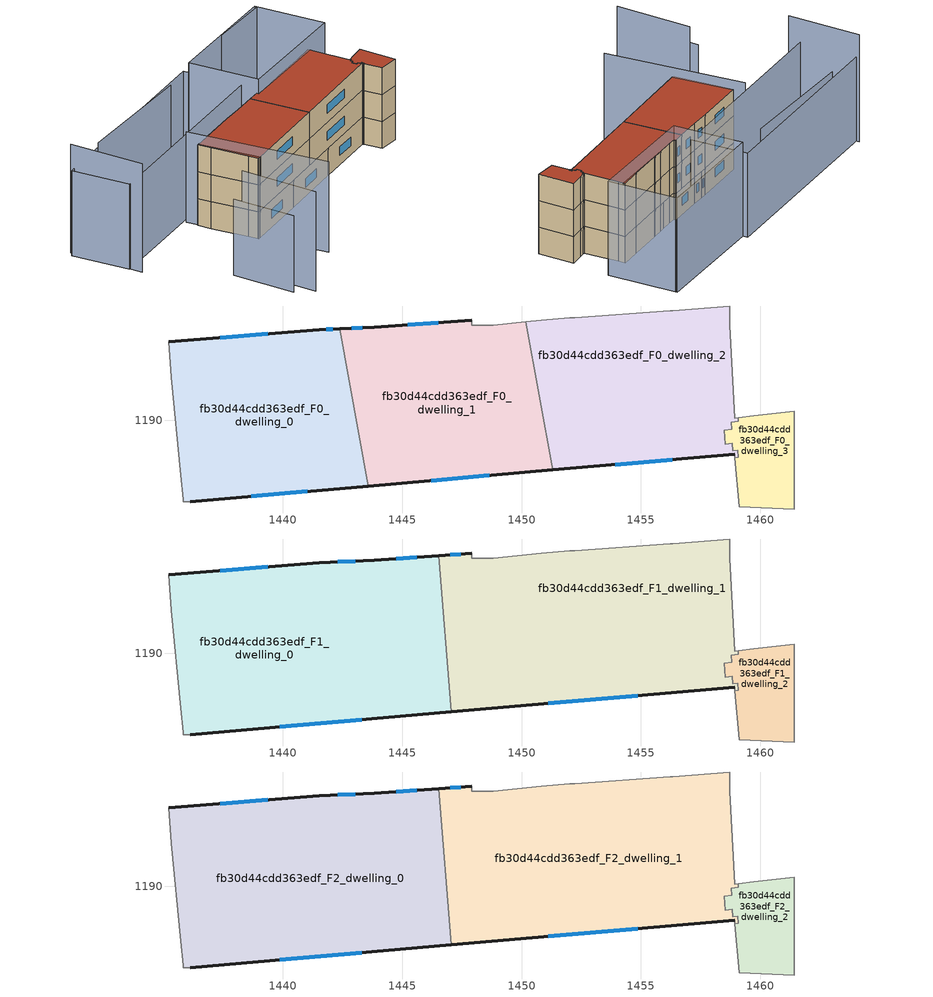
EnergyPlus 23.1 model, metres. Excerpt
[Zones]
fb30d44cdd363edf_F0_dwelling_0
 floor ground (EU_floor_Construction): 1442.39,1193.83 1443.57,1187.25 1436.11,1186.59 1435.81,1186.59 1435.81,1186.69 1435.71,1187.69 1435.31,1191.8 1435.21,1193.3 1441.52,1193.8 z0
 wall outside (EU_wall_Construction): 1442.39,1193.83 1441.52,1193.8 1435.21,1193.3 / 1436.11,1186.59 1443.57,1187.25 z0:3
 wall adiabatic (EU_wall_Construction): 1435.21,1193.3 1435.31,1191.8 1435.71,1187.69 1435.81,1186.69 1435.81,1186.59 1436.11,1186.59 z0:3
 wall to fb30d44cdd363edf_F0_dwelling_1 (EU_wall_Construction): 1443.57,1187.25 1442.39,1193.83 z0:3
 window (EU_Window_Construction): 1439.36,1193.63 1437.37,1193.47 / 1442.09,1193.82 1441.82,1193.81 / 1438.67,1186.82 1441.02,1187.02 z1.03:1.97
fb30d44cdd363edf_F0_dwelling_1
 floor ground (EU_floor_Construction): 1450.19,1194.13 1451.31,1187.92 1443.57,1187.25 1442.39,1193.83 1443.82,1193.9 1447.92,1194.2 1447.92,1194 1448.82,1193.99 z0
 wall outside (EU_wall_Construction): 1447.92,1194.2 1443.82,1193.9 1442.39,1193.83 / 1443.57,1187.25 1451.31,1187.92 z0:3
 wall adiabatic (EU_wall_Construction): 1450.19,1194.13 1448.82,1193.99 1447.92,1194 1447.92,1194.2 z0:3
 wall to fb30d44cdd363edf_F0_dwelling_2 (EU_wall_Construction): 1451.3,1187.92 1450.19,1194.13 z0:3
 window (EU_Window_Construction): 1446.52,1194.09 1445.23,1194 / 1446.22,1187.48 1448.66,1187.69 / 1443.33,1193.87 1442.88,1193.86 z1.03:1.97
fb30d44cdd363edf_F0_dwelling_2
 floor ground (EU_floor_Construction): 1458.73,1194.79 1458.73,1193.99 1458.93,1190.09 1459.08,1190.11 1459.09,1189.96 1458.79,1189.92 1458.8,1189.62 1458.51,1189.58 1458.53,1189 1458.83,1189.03 1458.85,1188.73 1459.07,1188.75 1459.09,1188.45 1458.94,1188.44 1458.93,1188.59 1451.31,1187.92 1450.19,1194.13 1450.82,1194.19 1452.03,1194.29 1452.23,1194.29 1456.23,1194.59 1456.33,1194.59 z0
 wall outside (EU_wall_Construction): 1451.31,1187.92 1458.93,1188.59 z0:3
 wall adiabatic (EU_wall_Construction): 1458.93,1188.59 1458.94,1188.44 / 1459.08,1190.11 1458.93,1190.09 1458.73,1193.99 1458.73,1194.79 1456.33,1194.59 1456.23,1194.59 1452.23,1194.29 1452.03,1194.29 1450.82,1194.19 1450.19,1194.13 / 1458.8,1189.62 1458.79,1189.92 / 1459.09,1188.45 1459.07,1188.75 z0:3
 wall to fb30d44cdd363edf_F0_dwelling_3 (EU_wall_Construction): 1458.79,1189.92 1459.09,1189.96 1459.08,1190.11 / 1458.5,1189.58 1458.8,1189.62 / 1459.07,1188.75 1458.85,1188.73 1458.83,1189.03 1458.53,1189 1458.51,1189.58 / 1458.94,1188.44 1459.09,1188.45 z0:3
 window (EU_Window_Construction): 1453.92,1188.15 1456.32,1188.36 z1.03:1.97
fb30d44cdd363edf_F0_dwelling_3
 floor ground (EU_floor_Construction): 1461.43,1190.39 1461.43,1186.29 1459.13,1186.39 1458.94,1188.44 1459.09,1188.45 1459.07,1188.75 1458.85,1188.73 1458.83,1189.03 1458.53,1189 1458.51,1189.58 1458.8,1189.62 1458.79,1189.92 1459.09,1189.96 1459.08,1190.11 1459.73,1190.19 z0
 wall adiabatic (EU_wall_Construction): 1458.94,1188.44 1459.13,1186.39 1461.43,1186.29 1461.43,1190.39 1459.73,1190.19 1459.08,1190.11 / 1458.79,1189.92 1458.8,1189.62 / 1459.07,1188.75 1459.09,1188.45 z0:3
fb30d44cdd363edf_F1_dwelling_0
 floor to fb30d44cdd363edf_F0_dwelling_0 (EU_floor_Construction): 1442.39,1193.83 1443.57,1187.25 1436.11,1186.59 1435.81,1186.59 1435.81,1186.69 1435.71,1187.69 1435.31,1191.8 1435.21,1193.3 1441.52,1193.8 z3
 floor to fb30d44cdd363edf_F0_dwelling_1 (EU_floor_Construction): 1446.54,1194.09 1447.05,1187.55 1443.57,1187.25 1442.39,1193.83 1443.82,1193.9 z3
 wall outside (EU_wall_Construction): 1446.54,1194.09 1443.82,1193.9 1441.52,1193.8 1435.21,1193.3 / 1436.11,1186.59 1447.05,1187.55 z3:6
 wall adiabatic (EU_wall_Construction): 1435.21,1193.3 1435.31,1191.8 1435.71,1187.69 1435.81,1186.69 1435.81,1186.59 1436.11,1186.59 z3:6
 wall to fb30d44cdd363edf_F1_dwelling_1 (EU_wall_Construction): 1447.05,1187.55 1446.54,1194.09 z3:6
 window (EU_Window_Construction): 1439.36,1193.63 1437.37,1193.47 / 1443.03,1193.86 1442.31,1193.83 / 1445.6,1194.03 1444.75,1193.96 / 1439.86,1186.92 1443.3,1187.22 z4.03:4.97
fb30d44cdd363edf_F1_dwelling_1
 floor to fb30d44cdd363edf_F0_dwelling_1 (EU_floor_Construction): 1450.19,1194.13 1451.3,1187.92 1447.05,1187.55 1446.54,1194.09 1447.92,1194.2 1447.92,1194 1448.82,1193.99 z3
 floor to fb30d44cdd363edf_F0_dwelling_2 (EU_floor_Construction): 1458.73,1194.79 1458.73,1193.99 1458.93,1190.09 1459.08,1190.11 1459.09,1189.96 1458.79,1189.92 1458.8,1189.62 1458.5,1189.58 1458.53,1189 1458.83,1189.03 1458.85,1188.73 1459.07,1188.75 1459.09,1188.45 1458.94,1188.44 1458.93,1188.59 1451.3,1187.92 1450.19,1194.13 1450.82,1194.19 1452.03,1194.29 1452.23,1194.29 1456.23,1194.59 1456.33,1194.59 z3
 wall outside (EU_wall_Construction): 1447.05,1187.55 1458.93,1188.59 / 1447.92,1194.2 1446.54,1194.09 z3:6
 wall adiabatic (EU_wall_Construction): 1458.93,1188.59 1458.94,1188.44 / 1459.08,1190.11 1458.93,1190.09 1458.73,1193.99 1458.73,1194.79 1456.33,1194.59 1456.23,1194.59 1452.23,1194.29 1452.03,1194.29 1450.82,1194.19 1448.82,1193.99 1447.92,1194 1447.92,1194.2 / 1458.8,1189.62 1458.79,1189.92 / 1459.09,1188.45 1459.07,1188.75 z3:6
 wall to fb30d44cdd363edf_F1_dwelling_2 (EU_wall_Construction): 1458.79,1189.92 1459.09,1189.96 1459.08,1190.11 / 1458.5,1189.58 1458.8,1189.62 / 1459.07,1188.75 1458.85,1188.73 1458.83,1189.03 1458.53,1189 1458.51,1189.58 / 1458.94,1188.44 1459.09,1188.45 z3:6
 window (EU_Window_Construction): 1451.12,1187.91 1454.86,1188.23 / 1447.45,1194.16 1447.01,1194.13 z4.03:4.97
fb30d44cdd363edf_F1_dwelling_2
 floor to fb30d44cdd363edf_F0_dwelling_3 (EU_floor_Construction): 1461.43,1190.39 1461.43,1186.29 1459.13,1186.39 1458.94,1188.44 1459.09,1188.45 1459.07,1188.75 1458.85,1188.73 1458.83,1189.03 1458.53,1189 1458.5,1189.58 1458.8,1189.62 1458.79,1189.92 1459.09,1189.96 1459.08,1190.11 1459.73,1190.19 z3
 wall adiabatic (EU_wall_Construction): 1458.94,1188.44 1459.13,1186.39 1461.43,1186.29 1461.43,1190.39 1459.73,1190.19 1459.08,1190.11 / 1458.79,1189.92 1458.8,1189.62 / 1459.07,1188.75 1459.09,1188.45 z3:6
fb30d44cdd363edf_F2_dwelling_0
 floor to fb30d44cdd363edf_F1_dwelling_0 (EU_floor_Construction): 1446.53,1194.09 1447.05,1187.55 1436.11,1186.59 1435.81,1186.59 1435.81,1186.69 1435.71,1187.69 1435.31,1191.8 1435.21,1193.3 1441.52,1193.8 1443.82,1193.9 z6
 wall outside (EU_wall_Construction): 1446.54,1194.09 1443.82,1193.9 1441.52,1193.8 1435.21,1193.3 / 1436.11,1186.59 1447.05,1187.55 z6:9
 wall adiabatic (EU_wall_Construction): 1435.21,1193.3 1435.31,1191.8 1435.71,1187.69 1435.81,1186.69 1435.81,1186.59 1436.11,1186.59 z6:9
 wall to fb30d44cdd363edf_F2_dwelling_1 (EU_wall_Construction): 1447.05,1187.55 1446.54,1194.09 z6:9
 window (EU_Window_Construction): 1439.36,1193.63 1437.37,1193.47 / 1443.03,1193.86 1442.31,1193.83 / 1445.6,1194.03 1444.75,1193.96 / 1439.86,1186.92 1443.3,1187.22 z7.03:7.97
 roof outside (EU_roof_Construction): 1447.05,1187.55 1446.54,1194.09 1443.82,1193.9 1441.52,1193.8 1435.21,1193.3 1435.31,1191.8 1435.71,1187.69 1435.81,1186.69 1435.81,1186.59 1436.11,1186.59 z9
fb30d44cdd363edf_F2_dwelling_1
 floor to fb30d44cdd363edf_F1_dwelling_1 (EU_floor_Construction): 1458.73,1194.79 1458.73,1193.99 1458.93,1190.09 1459.08,1190.11 1459.09,1189.96 1458.79,1189.92 1458.8,1189.62 1458.5,1189.58 1458.53,1189 1458.83,1189.03 1458.85,1188.73 1459.07,1188.75 1459.09,1188.45 1458.94,1188.44 1458.93,1188.59 1447.05,1187.55 1446.53,1194.09 1447.92,1194.2 1447.92,1194 1448.82,1193.99 1450.82,1194.19 1452.03,1194.29 1452.23,1194.29 1456.23,1194.59 1456.33,1194.59 z6
 wall outside (EU_wall_Construction): 1447.05,1187.55 1458.93,1188.59 / 1447.92,1194.2 1446.54,1194.09 z6:9
 wall adiabatic (EU_wall_Construction): 1458.93,1188.59 1458.94,1188.44 / 1459.08,1190.11 1458.93,1190.09 1458.73,1193.99 1458.73,1194.79 1456.33,1194.59 1456.23,1194.59 1452.23,1194.29 1452.03,1194.29 1450.82,1194.19 1448.82,1193.99 1447.92,1194 1447.92,1194.2 / 1458.8,1189.62 1458.79,1189.92 / 1459.09,1188.45 1459.07,1188.75 z6:9
 wall to fb30d44cdd363edf_F2_dwelling_2 (EU_wall_Construction): 1458.79,1189.92 1459.09,1189.96 1459.08,1190.11 / 1458.5,1189.58 1458.8,1189.62 / 1459.07,1188.75 1458.85,1188.73 1458.83,1189.03 1458.53,1189 1458.51,1189.58 / 1458.94,1188.44 1459.09,1188.45 z6:9
 window (EU_Window_Construction): 1451.12,1187.91 1454.86,1188.23 / 1447.45,1194.16 1447.01,1194.13 z7.03:7.97
 roof outside (EU_roof_Construction): 1458.94,1188.44 1459.09,1188.45 1459.07,1188.75 1458.85,1188.73 1458.83,1189.03 1458.53,1189 1458.51,1189.58 1458.8,1189.62 1458.79,1189.92 1459.09,1189.96 1459.08,1190.11 1458.93,1190.09 1458.73,1193.99 1458.73,1194.79 1456.33,1194.59 1456.23,1194.59 1452.23,1194.29 1452.03,1194.29 1450.82,1194.19 1448.82,1193.99 1447.92,1194 1447.92,1194.2 1446.54,1194.09 1447.05,1187.55 1458.93,1188.59 z9
fb30d44cdd363edf_F2_dwelling_2
 floor to fb30d44cdd363edf_F1_dwelling_2 (EU_floor_Construction): 1461.43,1190.39 1461.43,1186.29 1459.13,1186.39 1458.94,1188.44 1459.09,1188.45 1459.07,1188.75 1458.85,1188.73 1458.83,1189.03 1458.53,1189 1458.5,1189.58 1458.8,1189.62 1458.79,1189.92 1459.09,1189.96 1459.08,1190.11 1459.73,1190.19 z6
 wall adiabatic (EU_wall_Construction): 1458.94,1188.44 1459.13,1186.39 1461.43,1186.29 1461.43,1190.39 1459.73,1190.19 1459.08,1190.11 / 1458.79,1189.92 1458.8,1189.62 / 1459.07,1188.75 1459.09,1188.45 z6:9
 roof outside (EU_roof_Construction): 1461.43,1186.29 1461.43,1190.39 1459.73,1190.19 1459.08,1190.11 1459.09,1189.96 1458.79,1189.92 1458.8,1189.62 1458.51,1189.58 1458.53,1189 1458.83,1189.03 1458.85,1188.73 1459.07,1188.75 1459.09,1188.45 1458.94,1188.44 1459.13,1186.39 z9
shading: 1429.15,1184.45 1428.99,1175.85 z0:11.1; 1427.7,1184.6 1427.7,1177.59 z0:8.5; 1435.18,1194.64 1436.97,1179.16 / 1443.13,1201.28 1428.58,1200.89 z0:10.1; 1423.51,1200.98 1423.61,1192.74 z0:12.1; 1447.38,1202.37 1447.86,1195.9 / 1447.86,1195.9 1423.51,1194.1 / 1423.51,1194.1 1423.03,1200.57 / 1423.03,1200.57 1447.38,1202.37 z0:9.5; 1447.42,1201.8 1461.43,1202.61 / 1461.43,1202.61 1461.89,1194.75 / 1461.89,1194.75 1447.88,1193.94 / 1447.88,1193.94 1447.42,1201.8 z0:10.6; 1461.44,1202.4 1454.33,1202.2 z0:10.5
[Building]
EU S2 Campaign: North Axis=0; Terrain=City; Solar Distribution=FullExterior
[Site:Location]
Lyon-Bron: Latitude=45.75; Longitude=5; Time Zone=1; Elevation=198
[SizingPeriod:WeatherFileDays]
AnnualSizingPeriod: Begin Month=1; Begin Day of Month=1; End Month=12; End Day of Month=31; Day of Week for Start Day=Monday; Use Weather File Daylight Saving Period=No; Use Weather File Rain and Snow Indicators=No
[MATERIAL]
EU_InternalMass_Material: Roughness=MediumRough; Thickness=0.1; Conductivity=1; Density=1800; Specific Heat=900; Thermal Absorptance=0.9; Solar Absorptance=0.7; Visible Absorptance=0.7
[MATERIAL:NOMASS] Roughness=MediumRough; Thermal Absorptance=0.9; Solar Absorptance=0.7; Visible Absorptance=0.7
Name | Thermal Resistance
EU_wall_NoMass | 0.524421
EU_roof_NoMass | 0.457793
EU_floor_NoMass | 0.384546
[WINDOWMATERIAL:SIMPLEGLAZINGSYSTEM]
EU_Window_SimpleGlazing: UFactor=2.51378; Solar Heat Gain Coefficient=0.75; Visible Transmittance=0.75
[CONSTRUCTION]
EU_wall_Construction: EU_wall_NoMass
EU_roof_Construction: EU_roof_NoMass
EU_floor_Construction: EU_floor_NoMass
EU_Window_Construction: EU_Window_SimpleGlazing
EU_InternalMass_Construction: EU_InternalMass_Material
[ZONE] Type=1; Multiplier=1; Ceiling Height=autocalculate; Floor Area=autocalculate; Part of Total Floor Area=Yes
Name | Volume
fb30d44cdd363edf_F0_dwelling_0 | 151.38
fb30d44cdd363edf_F1_dwelling_0; fb30d44cdd363edf_F2_dwelling_0 | 227.052
fb30d44cdd363edf_F0_dwelling_1 | 151.381
fb30d44cdd363edf_F1_dwelling_1 | 227.059
fb30d44cdd363edf_F2_dwelling_1 | 227.062
fb30d44cdd363edf_F0_dwelling_2 | 151.383
fb30d44cdd363edf_F1_dwelling_2; fb30d44cdd363edf_F2_dwelling_2 | 29.332
fb30d44cdd363edf_F0_dwelling_3 | 29.3298
[INTERNALMASS] Construction=EU_InternalMass_Construction
Name | Zone or ZoneList | Surface Area
fb30d44cdd363edf_F0_dwelling_0_EU_InternalMass | fb30d44cdd363edf_F0_dwelling_0 | 50.4597
fb30d44cdd363edf_F0_dwelling_1_EU_InternalMass | fb30d44cdd363edf_F0_dwelling_1 | 50.4608
fb30d44cdd363edf_F0_dwelling_2_EU_InternalMass | fb30d44cdd363edf_F0_dwelling_2 | 50.4604
fb30d44cdd363edf_F0_dwelling_3_EU_InternalMass | fb30d44cdd363edf_F0_dwelling_3 | 9.77697
fb30d44cdd363edf_F1_dwelling_0_EU_InternalMass | fb30d44cdd363edf_F1_dwelling_0 | 75.6841
fb30d44cdd363edf_F1_dwelling_1_EU_InternalMass | fb30d44cdd363edf_F1_dwelling_1 | 75.6874
fb30d44cdd363edf_F1_dwelling_2_EU_InternalMass | fb30d44cdd363edf_F1_dwelling_2 | 9.77697
fb30d44cdd363edf_F2_dwelling_0_EU_InternalMass | fb30d44cdd363edf_F2_dwelling_0 | 75.6841
fb30d44cdd363edf_F2_dwelling_1_EU_InternalMass | fb30d44cdd363edf_F2_dwelling_1 | 75.6874
fb30d44cdd363edf_F2_dwelling_2_EU_InternalMass | fb30d44cdd363edf_F2_dwelling_2 | 9.77697
[OTHEREQUIPMENT] Fuel Type=Electricity; Design Level Calculation Method=Watts/Area; Power per Zone Floor Area=1; Fraction Latent=0; Fraction Radiant=0; Fraction Lost=0; Carbon Dioxide Generation Rate=0; EndUse Subcategory=EU_Step8_InternalGains
Name | Zone or ZoneList or Space or SpaceList | Schedule
EU_Step8_InternalGain_fb30d44cdd363edf_F0_dwelling_0_f000 | fb30d44cdd363edf_F0_dwelling_0 | EU_Step8_GainSchedule_fb30d44cdd363edf_F0_dwelling_0_f000
EU_Step8_InternalGain_fb30d44cdd363edf_F0_dwelling_1_f000 | fb30d44cdd363edf_F0_dwelling_1 | EU_Step8_GainSchedule_fb30d44cdd363edf_F0_dwelling_1_f000
EU_Step8_InternalGain_fb30d44cdd363edf_F0_dwelling_2_f000 | fb30d44cdd363edf_F0_dwelling_2 | EU_Step8_GainSchedule_fb30d44cdd363edf_F0_dwelling_2_f000
EU_Step8_InternalGain_fb30d44cdd363edf_F0_dwelling_3_f000 | fb30d44cdd363edf_F0_dwelling_3 | EU_Step8_GainSchedule_fb30d44cdd363edf_F0_dwelling_3_f000
EU_Step8_InternalGain_fb30d44cdd363edf_F1_dwelling_0_f000 | fb30d44cdd363edf_F1_dwelling_0 | EU_Step8_GainSchedule_fb30d44cdd363edf_F1_dwelling_0_f000
EU_Step8_InternalGain_fb30d44cdd363edf_F1_dwelling_1_f000 | fb30d44cdd363edf_F1_dwelling_1 | EU_Step8_GainSchedule_fb30d44cdd363edf_F1_dwelling_1_f000
EU_Step8_InternalGain_fb30d44cdd363edf_F1_dwelling_2_f000 | fb30d44cdd363edf_F1_dwelling_2 | EU_Step8_GainSchedule_fb30d44cdd363edf_F1_dwelling_2_f000
EU_Step8_InternalGain_fb30d44cdd363edf_F2_dwelling_0_f000 | fb30d44cdd363edf_F2_dwelling_0 | EU_Step8_GainSchedule_fb30d44cdd363edf_F2_dwelling_0_f000
EU_Step8_InternalGain_fb30d44cdd363edf_F2_dwelling_1_f000 | fb30d44cdd363edf_F2_dwelling_1 | EU_Step8_GainSchedule_fb30d44cdd363edf_F2_dwelling_1_f000
EU_Step8_InternalGain_fb30d44cdd363edf_F2_dwelling_2_f000 | fb30d44cdd363edf_F2_dwelling_2 | EU_Step8_GainSchedule_fb30d44cdd363edf_F2_dwelling_2_f000
[ZONEVENTILATION:DESIGNFLOWRATE] Schedule=EU_AlwaysOn; Design Flow Rate Calculation Method=AirChanges/Hour; Air Changes per Hour=0.520093; Ventilation Type=Natural; Fan Pressure Rise=0; Fan Total Efficiency=1; Constant Term Coefficient=1; Temperature Term Coefficient=0; Velocity Term Coefficient=0; Velocity Squared Term Coefficient=0; Minimum Indoor Temperature=-100; Maximum Indoor Temperature=100; Delta Temperature=-100; Minimum Outdoor Temperature=-100; Maximum Outdoor Temperature=100; Maximum Wind Speed=40
Name | Zone or ZoneList or Space or SpaceList
EU_ConstantAir_fb30d44cdd363edf_F0_dwelling_0 | fb30d44cdd363edf_F0_dwelling_0
EU_ConstantAir_fb30d44cdd363edf_F0_dwelling_1 | fb30d44cdd363edf_F0_dwelling_1
EU_ConstantAir_fb30d44cdd363edf_F0_dwelling_2 | fb30d44cdd363edf_F0_dwelling_2
EU_ConstantAir_fb30d44cdd363edf_F0_dwelling_3 | fb30d44cdd363edf_F0_dwelling_3
EU_ConstantAir_fb30d44cdd363edf_F1_dwelling_0 | fb30d44cdd363edf_F1_dwelling_0
EU_ConstantAir_fb30d44cdd363edf_F1_dwelling_1 | fb30d44cdd363edf_F1_dwelling_1
EU_ConstantAir_fb30d44cdd363edf_F1_dwelling_2 | fb30d44cdd363edf_F1_dwelling_2
EU_ConstantAir_fb30d44cdd363edf_F2_dwelling_0 | fb30d44cdd363edf_F2_dwelling_0
EU_ConstantAir_fb30d44cdd363edf_F2_dwelling_1 | fb30d44cdd363edf_F2_dwelling_1
EU_ConstantAir_fb30d44cdd363edf_F2_dwelling_2 | fb30d44cdd363edf_F2_dwelling_2
[HVACTEMPLATE:THERMOSTAT] Constant Heating Setpoint=20; Constant Cooling Setpoint=50
EU_HeatOnly_fb30d44cdd363edf_F0_dwelling_0; EU_HeatOnly_fb30d44cdd363edf_F0_dwelling_1; EU_HeatOnly_fb30d44cdd363edf_F0_dwelling_2; EU_HeatOnly_fb30d44cdd363edf_F0_dwelling_3; EU_HeatOnly_fb30d44cdd363edf_F1_dwelling_0; EU_HeatOnly_fb30d44cdd363edf_F1_dwelling_1; EU_HeatOnly_fb30d44cdd363edf_F1_dwelling_2; EU_HeatOnly_fb30d44cdd363edf_F2_dwelling_0; EU_HeatOnly_fb30d44cdd363edf_F2_dwelling_1; EU_HeatOnly_fb30d44cdd363edf_F2_dwelling_2
[HVACTEMPLATE:ZONE:IDEALLOADSAIRSYSTEM] System Availability Schedule=EU_AlwaysOn; Maximum Heating Supply Air Temperature=50; Minimum Cooling Supply Air Temperature=13; Maximum Heating Supply Air Humidity Ratio=0.0156; Minimum Cooling Supply Air Humidity Ratio=0.0077; Heating Limit=NoLimit; Cooling Limit=NoLimit; Heating Availability Schedule=EU_AlwaysOn; Cooling Availability Schedule=EU_CoolingOff; Dehumidification Control Type=ConstantSensibleHeatRatio; Cooling Sensible Heat Ratio=0.7; Dehumidification Setpoint=60; Humidification Control Type=None; Humidification Setpoint=30; Outdoor Air Method=None; Outdoor Air Flow Rate per Person=0.00944; Outdoor Air Flow Rate per Zone Floor Area=0; Outdoor Air Flow Rate per Zone=0; Demand Controlled Ventilation Type=None; Outdoor Air Economizer Type=NoEconomizer; Heat Recovery Type=None; Sensible Heat Recovery Effectiveness=0.7; Latent Heat Recovery Effectiveness=0.65
Name | Template Thermostat
fb30d44cdd363edf_F0_dwelling_0 | EU_HeatOnly_fb30d44cdd363edf_F0_dwelling_0
fb30d44cdd363edf_F0_dwelling_1 | EU_HeatOnly_fb30d44cdd363edf_F0_dwelling_1
fb30d44cdd363edf_F0_dwelling_2 | EU_HeatOnly_fb30d44cdd363edf_F0_dwelling_2
fb30d44cdd363edf_F0_dwelling_3 | EU_HeatOnly_fb30d44cdd363edf_F0_dwelling_3
fb30d44cdd363edf_F1_dwelling_0 | EU_HeatOnly_fb30d44cdd363edf_F1_dwelling_0
fb30d44cdd363edf_F1_dwelling_1 | EU_HeatOnly_fb30d44cdd363edf_F1_dwelling_1
fb30d44cdd363edf_F1_dwelling_2 | EU_HeatOnly_fb30d44cdd363edf_F1_dwelling_2
fb30d44cdd363edf_F2_dwelling_0 | EU_HeatOnly_fb30d44cdd363edf_F2_dwelling_0
fb30d44cdd363edf_F2_dwelling_1 | EU_HeatOnly_fb30d44cdd363edf_F2_dwelling_1
fb30d44cdd363edf_F2_dwelling_2 | EU_HeatOnly_fb30d44cdd363edf_F2_dwelling_2
[SIZING:ZONE] Zone Cooling Design Supply Air Temperature Input Method=SupplyAirTemperature; Zone Cooling Design Supply Air Temperature=13; Zone Heating Design Supply Air Temperature Input Method=SupplyAirTemperature; Zone Heating Design Supply Air Temperature=50; Zone Cooling Design Supply Air Humidity Ratio=0.008; Zone Heating Design Supply Air Humidity Ratio=0.008; Cooling Design Air Flow Method=DesignDay; Cooling Design Air Flow Rate=0; Cooling Minimum Air Flow per Zone Floor Area=0.000762; Cooling Minimum Air Flow=0; Cooling Minimum Air Flow Fraction=0.2; Heating Design Air Flow Method=DesignDay; Heating Design Air Flow Rate=0; Heating Maximum Air Flow per Zone Floor Area=0.002032; Heating Maximum Air Flow=0.141576; Heating Maximum Air Flow Fraction=0.3; Account for Dedicated Outdoor Air System=No; Dedicated Outdoor Air System Control Strategy=NeutralSupplyAir; Dedicated Outdoor Air Low Setpoint Temperature for Design=autosize; Dedicated Outdoor Air High Setpoint Temperature for Design=autosize; Zone Load Sizing Method=Sensible Load Only No Latent Load; Zone Latent Cooling Design Supply Air Humidity Ratio Input Method=HumidityRatioDifference; Zone Cooling Design Supply Air Humidity Ratio Difference=0.005; Zone Latent Heating Design Supply Air Humidity Ratio Input Method=HumidityRatioDifference; Zone Humidification Design Supply Air Humidity Ratio Difference=0.005
fb30d44cdd363edf_F0_dwelling_0; fb30d44cdd363edf_F0_dwelling_1; fb30d44cdd363edf_F0_dwelling_2; fb30d44cdd363edf_F0_dwelling_3; fb30d44cdd363edf_F1_dwelling_0; fb30d44cdd363edf_F1_dwelling_1; fb30d44cdd363edf_F1_dwelling_2; fb30d44cdd363edf_F2_dwelling_0; fb30d44cdd363edf_F2_dwelling_1; fb30d44cdd363edf_F2_dwelling_2
[SCHEDULE:CONSTANT]
Name | Hourly Value
EU_AlwaysOn | 1
EU_CoolingOff | 0
[SCHEDULE:FILE] Column Number=1; Rows to Skip at Top=0; Number of Hours of Data=8760; Column Separator=Comma; Interpolate to Timestep=No; Minutes per Item=60; Adjust Schedule for Daylight Savings=Yes
Name | File
EU_Step8_GainSchedule_fb30d44cdd363edf_F0_dwelling_0_f000 | ../../schedules/fb30d44cdd363edf/fb30d44cdd363edf_F0_dwelling_0_f000_gain.csv
EU_Step8_GainSchedule_fb30d44cdd363edf_F0_dwelling_1_f000 | ../../schedules/fb30d44cdd363edf/fb30d44cdd363edf_F0_dwelling_1_f000_gain.csv
EU_Step8_GainSchedule_fb30d44cdd363edf_F0_dwelling_2_f000 | ../../schedules/fb30d44cdd363edf/fb30d44cdd363edf_F0_dwelling_2_f000_gain.csv
EU_Step8_GainSchedule_fb30d44cdd363edf_F0_dwelling_3_f000 | ../../schedules/fb30d44cdd363edf/fb30d44cdd363edf_F0_dwelling_3_f000_gain.csv
EU_Step8_GainSchedule_fb30d44cdd363edf_F1_dwelling_0_f000 | ../../schedules/fb30d44cdd363edf/fb30d44cdd363edf_F1_dwelling_0_f000_gain.csv
EU_Step8_GainSchedule_fb30d44cdd363edf_F1_dwelling_1_f000 | ../../schedules/fb30d44cdd363edf/fb30d44cdd363edf_F1_dwelling_1_f000_gain.csv
EU_Step8_GainSchedule_fb30d44cdd363edf_F1_dwelling_2_f000 | ../../schedules/fb30d44cdd363edf/fb30d44cdd363edf_F1_dwelling_2_f000_gain.csv
EU_Step8_GainSchedule_fb30d44cdd363edf_F2_dwelling_0_f000 | ../../schedules/fb30d44cdd363edf/fb30d44cdd363edf_F2_dwelling_0_f000_gain.csv
EU_Step8_GainSchedule_fb30d44cdd363edf_F2_dwelling_1_f000 | ../../schedules/fb30d44cdd363edf/fb30d44cdd363edf_F2_dwelling_1_f000_gain.csv
EU_Step8_GainSchedule_fb30d44cdd363edf_F2_dwelling_2_f000 | ../../schedules/fb30d44cdd363edf/fb30d44cdd363edf_F2_dwelling_2_f000_gain.csv
